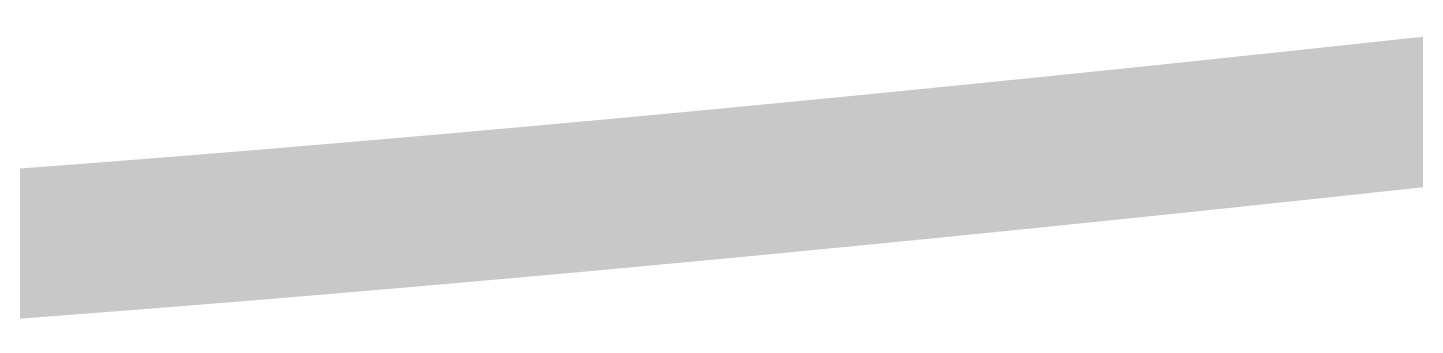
# Model space of a CAD drawing. Header units: millimetres. Extents: x -85362 to 12792, y -54701 to -36522.
# Drawn here: x -39434.7 to -39292.1, y -45323.1 to -45292.6 of the extents above; entities that cross this region are included whole.
import ezdxf
from ezdxf.enums import TextEntityAlignment as Align

# ---------------------------------------------------------------- set-up
doc = ezdxf.new("R2010")
doc.units = ezdxf.units.MM
doc.header["$MEASUREMENT"] = 0
for name, color, linetype, lineweight in [('LC ISO', 153, 'Continuous', 13), ('LC Net thay', 7, 'Continuous', 25), ('LC Text1', 3, 'Continuous', 20)]:
    doc.layers.add(name, color=color, linetype=linetype, lineweight=lineweight)
doc.styles.add('Khungten', font='', dxfattribs={"width": 0.9, "height": 5000})
doc.styles.add('Title', font='', dxfattribs={"width": 0.8})
doc.styles.get('Khungten').set_extended_font_data('.VnAvantH')
doc.styles.get('Title').set_extended_font_data('.VnBlackH')

# ---------------------------------------------------------------- blocks, each defined once
blk = doc.blocks.new('Mr. Giang')
at = {"layer": 'LC ISO', "const_width": 50}
blk.add_lwpolyline([(3588.3, -72.6), (3599.12, -71.82), (3609.93, -71.02), (3620.74, -70.22), (3631.55, -69.4), (3642.36, -68.57), (3650.85, -67.92), (3663.98, -66.89), (3674.79, -66.03), (3685.59, -65.16), (3696.4, -64.28), (3707.2, -63.39), (3718.01, -62.48), (3728.81, -61.57), (3739.61, -60.65), (3750.41, -59.72), (3761.21, -58.78), (3772.01, -57.83), (3782.81, -56.87), (3793.61, -55.9), (3804.4, -54.92), (3815.2, -53.94), (3825.99, -52.94), (3836.79, -51.94), (3847.58, -50.92), (3858.37, -49.9), (3869.17, -48.87), (3879.96, -47.83), (3890.75, -46.79), (3901.54, -45.74), (3912.33, -44.67), (3923.12, -43.61), (3933.9, -42.53), (3944.69, -41.45), (3955.48, -40.36), (3966.26, -39.26), (3977.05, -38.16), (3987.83, -37.05), (3998.62, -35.93), (4009.4, -34.81), (4020.18, -33.68), (4030.96, -32.54), (4041.75, -31.4), (4052.53, -30.26), (4063.31, -29.1), (4074.09, -27.95), (4084.87, -26.78), (4095.65, -25.62), (4106.43, -24.44), (4117.2, -23.27)], dxfattribs=at)
blk = doc.blocks.new('lcdi fix')
at = {"layer": 'LC ISO', "xscale": 0.5517597207315703, "yscale": 0.5517597207315703, "zscale": 0.5517597207315703}
blk.add_blockref('Mr. Giang', (37341.12, -913.19), dxfattribs=at)
at = {"color": 7, "style": 'Khungten', "width": 0.8}
for tag, p in [('REVISION', (39498.75, -10746.3)), ('NGAYHT', (39546.07, -11609.37))]:
    blk.add_attdef(tag, text='', height=200, dxfattribs=at).set_placement(p, align=Align.CENTER)
at = {"layer": 'LC Text1', "style": 'Title', "width": 1.485915}
for tag, p, p2 in [('TENBANVE1', (36912.66, -8885.76), (40339.14, -8885.76)), ('TENBANVE2', (36912.66, -9562.47), (40339.14, -9562.47))]:
    blk.add_attdef(tag, text='', height=250, dxfattribs=at).set_placement(p, p2, align=Align.FIT)
at = {"layer": 'LC Text1', "style": 'Title', "width": 0.7}
blk.add_attdef('SOBANVE', text='', height=250, dxfattribs=at).set_placement((39561.98, -13896.18), align=Align.CENTER)

msp = doc.modelspace()

# ---------------------------------------------------------------- block references
at = {"layer": 'LC Net thay', "xscale": 0.5564333287421314, "yscale": 0.5564333287421314, "zscale": 0.5564333287421314}
msp.add_blockref('lcdi fix', (-61324.49, -44785.01), dxfattribs=at)

doc.saveas('drawing.dxf')
